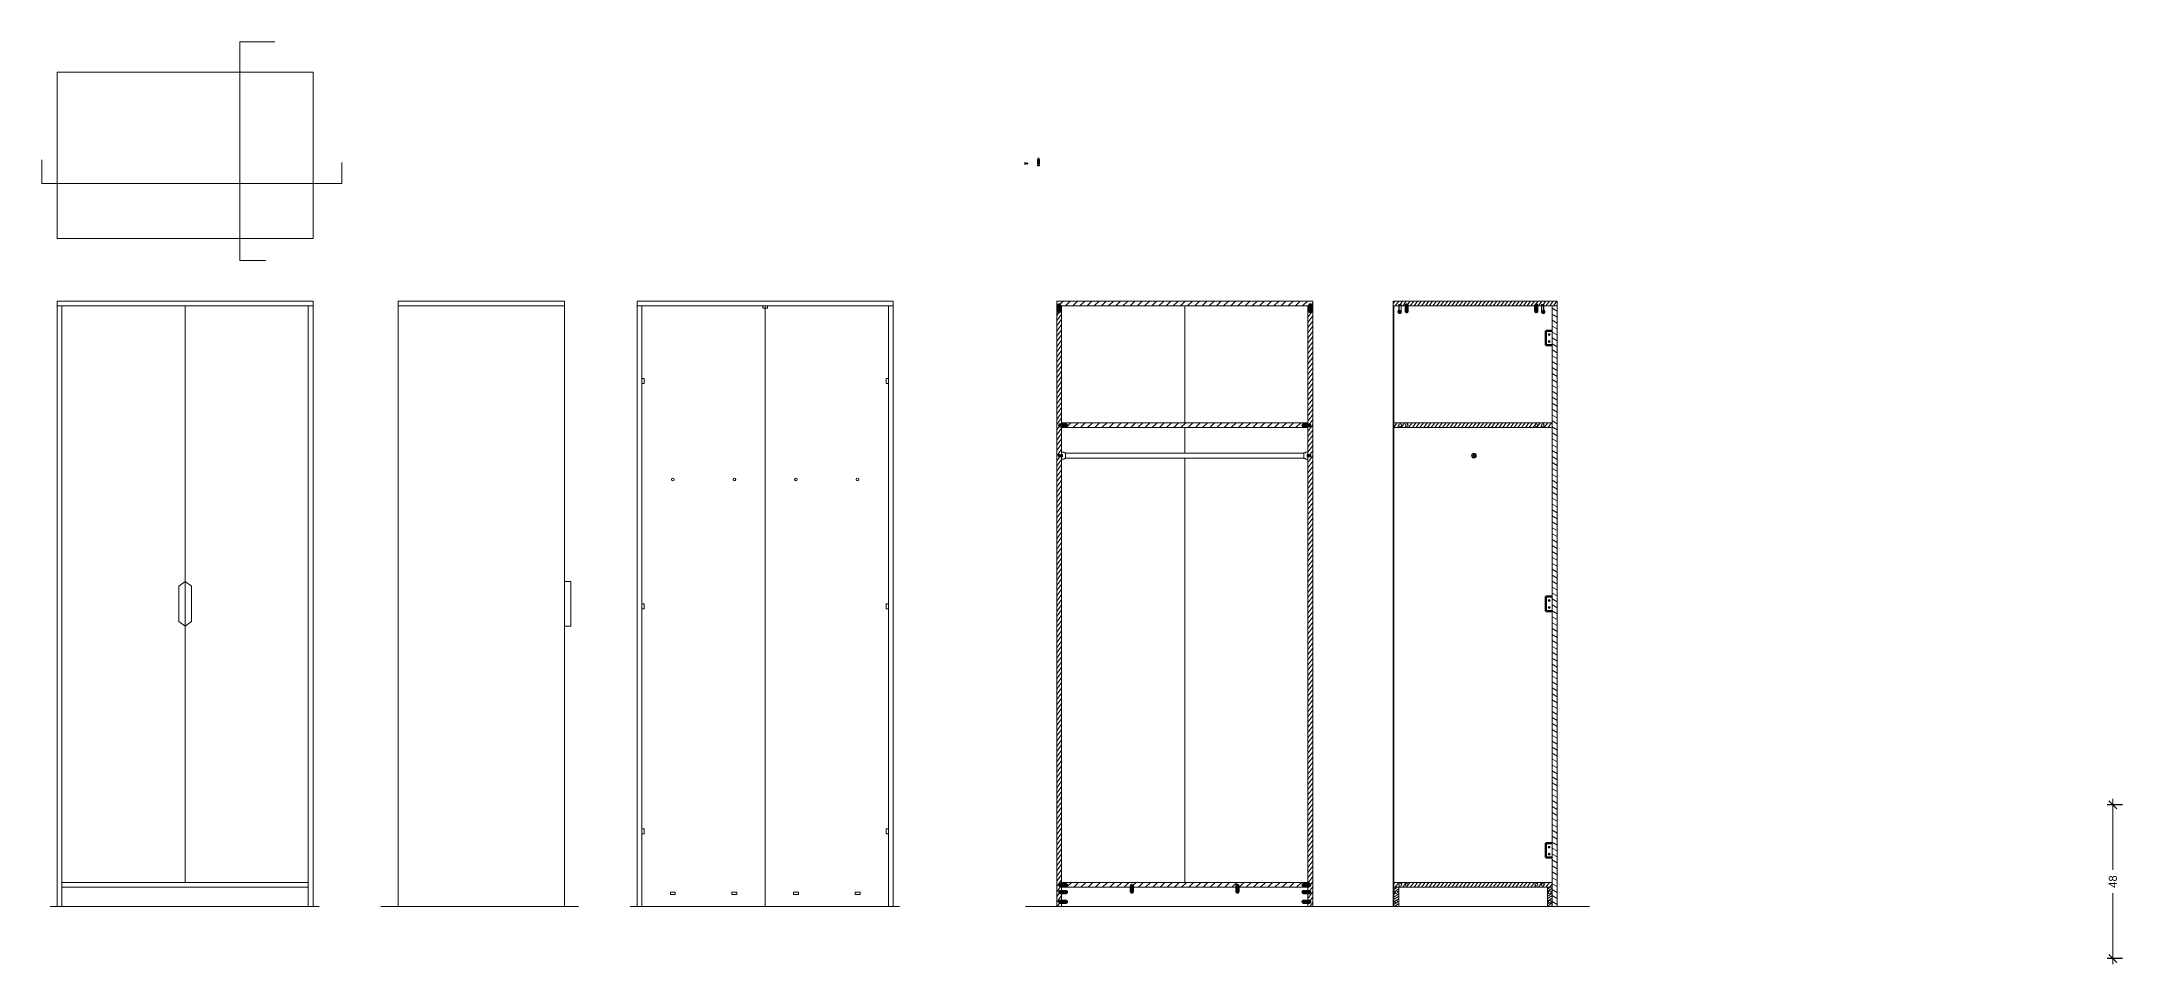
# Model space of a CAD drawing. Header units: millimetres. Extents: x 3303 to 4648, y 1755 to 2051.
# Drawn here: x 3303 to 3954, y 1763 to 2051 of the extents above; entities that cross this region are included whole.
import ezdxf

# ---------------------------------------------------------------- set-up
doc = ezdxf.new("R2010")
doc.units = ezdxf.units.MM
doc.linetypes.add('ACAD_ISO02W100', pattern=[15, 12, -3])
for name, color, linetype, lineweight in [('linea di terra', 1, 'Continuous', 18), ('linee non sezionate', 8, 'Continuous', 18), ('linee quote', 6, 'Continuous', 18), ('linee sezionate', 7, 'Continuous', 18), ('retini', 11, 'Continuous', 18), ('riquadro viti', 2, 'Continuous', 18), ('viti e cerniere', 4, 'Continuous', 18)]:
    doc.layers.add(name, color=color, linetype=linetype, lineweight=lineweight)
doc.layers.add('viti sottili', color=4, linetype='Continuous')
doc.styles.add('ARIAL', font='Arial.ttf')
doc.dimstyles.new('E-0050_TICK_12', dxfattribs={"dimtxt": 2.5, "dimasz": 2.5, "dimexe": 1.8, "dimexo": 1.2, "dimgap": 1.8, "dimtad": 0, "dimdec": 0, "dimzin": 0, "dimdsep": 46, "dimtxsty": 'ARIAL', "dimblk": 'OBLIQUE', "dimblk1": 'OBLIQUE', "dimblk2": 'OBLIQUE', "dimcen": 1.8, "dimdle": 1.8, "dimclrd": 256, "dimclre": 256, "dimclrt": 256, "dimadec": 0, "dimazin": 0, "dimtfac": 1, "dimtdec": 0, "dimtmove": 1, "dimatfit": 3, "dimldrblk": 'OPEN90', "dimfxl": 1, "dimtfill": 1, "dimtfillclr": 7, "dimtolj": 1, "dimtzin": 0, "dimlwd": -1, "dimarcsym": 0})

# ---------------------------------------------------------------- blocks, each defined once
blk = doc.blocks.new('_Oblique')
at = {"color": 0, "linetype": 'ByBlock', "lineweight": -2}
blk.add_line((-0.5, -0.5), (0.5, 0.5), dxfattribs=at)
blk = doc.blocks.new('*D12')
at = {"layer": 'linee non sezionate', "lineweight": -2, "transparency": 16777216}
for p, q in [((3953.02, 1812.42), (3948.23, 1812.42)), ((3953.02, 1764.42), (3948.23, 1764.42))]:
    blk.add_line(p, q, dxfattribs=at)
at = {"layer": 'linee non sezionate', "transparency": 16777216}
for p, q in [((3950.03, 1814.22), (3950.03, 1792.06)), ((3950.03, 1762.62), (3950.03, 1784.77))]:
    blk.add_line(p, q, dxfattribs=at)
at = {"layer": 'linee non sezionate', "transparency": 16777216, "xscale": 2.5, "yscale": 2.5, "zscale": 2.5}
for p, rotation in [((3950.03, 1812.42), 90), ((3950.03, 1764.42), 270)]:
    blk.add_blockref('_Oblique', p, dxfattribs=dict(at, rotation=rotation))
at = {"layer": 'linee non sezionate', "transparency": 16777216, "insert": (3950.03, 1788.42), "char_height": 2.5, "attachment_point": 5, "rotation": 90, "style": 'ARIAL', "bg_fill": 3, "box_fill_scale": 1.1, "bg_fill_color": 256, "bg_fill_true_color": 13158600, "bg_fill_transparency": 0}
blk.add_mtext('\\A1;48', dxfattribs=at)
blk = doc.blocks.new('_Open90')
at = {"color": 0, "linetype": 'ByBlock', "lineweight": -2}
for p, q in [((0, 0), (-1, 0)), ((-0.5, 0.5), (0, 0)), ((0, 0), (-0.5, -0.5))]:
    blk.add_line(p, q, dxfattribs=at)
blk = doc.blocks.new('vitetassello')
at = {"layer": 'viti e cerniere'}
for p, q in [((-0.13, 0.38), (-0.13, 1.58)), ((-0.13, 1.58), (-0.06, 1.58)), ((-0.13, 1.5), (0.31, 1.5)), ((-0.13, 0.46), (0.31, 0.46)), ((0.31, 0.38), (-0.13, 0.38)), ((-0.09, 0.46), (-0.09, 1.5)), ((-0.06, 1.76), (-0.06, 1.58)), ((-0.06, 1.58), (0.23, 1.58)), ((0, 0.35), (0, 0.27)), ((0, 0.21), (0, 0.14)), ((0, 0.08), (0, 0)), ((0.06, 0.46), (0.06, 1.5)), ((0.09, 0.46), (0.06, 0.46)), ((0.08, 0.46), (0.11, 0.46)), ((0.09, 0.46), (0.13, 0.46)), ((0.13, 0.46), (0.13, 1.5)), ((0.19, 0.38), (0.19, 0.36)), ((0.19, 0.3), (0.19, 0.22)), ((0.19, 0.16), (0.19, 0.09)), ((0.19, 0), (0.19, 0.03)), ((0.23, 1.58), (0.24, 1.58)), ((0.24, 1.76), (0.24, 1.58)), ((0.24, 1.58), (0.31, 1.58)), ((0.27, 1.5), (0.27, 0.46)), ((0.31, 1.58), (0.31, 0.38)), ((0.31, 1.5), (0.31, 1.5)), ((0, 0), (0.19, 0))]:
    blk.add_line(p, q, dxfattribs=at)
blk.add_lwpolyline([(0.36, 1.76), (0.36, 1.93), (-0.18, 1.93), (-0.18, 1.76)], close=True, dxfattribs=at)
for points in [[(-0.06, 0.27), (0, 0.21), (0.19, 0.16), (0.24, 0.16), (-0.06, 0.27), (0, 0.27), (0.19, 0.22), (0.24, 0.16)], [(-0.06, 0.14), (0, 0.08), (0.19, 0.03), (0.24, 0.03), (-0.06, 0.14), (0, 0.14), (0.19, 0.09), (0.24, 0.03)], [(-0.03, 0.38), (0, 0.35), (0.19, 0.3), (0.24, 0.3), (0.01, 0.38)], [(0.09, 0.38), (0.19, 0.36), (0.24, 0.3)]]:
    blk.add_lwpolyline(points, dxfattribs=at)

msp = doc.modelspace()

# ---------------------------------------------------------------- hatches: boundary and pattern name
at = {"layer": 'retini'}
h = msp.add_hatch(dxfattribs=at)
h.set_pattern_fill('ANSI31', color=256, scale=0.5)
h.paths.add_polyline_path([(3700, 1969.65), (3620, 1969.65), (3620, 1968.15), (3620.39, 1968.15), (3620.39, 1968.68), (3621.1, 1968.68), (3621.1, 1968.15), (3698.5, 1968.15), (3698.9, 1968.15), (3698.9, 1968.68), (3699.61, 1968.68), (3699.61, 1968.15), (3700, 1968.15)])
h = msp.add_hatch(dxfattribs=at)
h.set_pattern_fill('ANSI31', color=256, scale=0.3, angle=189)
h.paths.add_polyline_path([(3621.5, 1968.15), (3621.1, 1968.15), (3621.1, 1966.15), (3620.39, 1966.15), (3620.39, 1968.15), (3620, 1968.15), (3620, 1780.65), (3621.5, 1780.65), (3621.5, 1781.8), (3620.75, 1781.8), (3620.75, 1782.51), (3621.5, 1782.51), (3621.5, 1784.8), (3620.75, 1784.8), (3620.75, 1785.51), (3621.5, 1785.51), (3621.5, 1787.03), (3620.75, 1787.03), (3620.75, 1787.74), (3621.5, 1787.74), (3621.5, 1921.08), (3620.6, 1921.08), (3620.6, 1921.76), (3621.5, 1921.76), (3621.5, 1930.52), (3620.75, 1930.52), (3620.75, 1931.23), (3621.5, 1931.23)])
h = msp.add_hatch(dxfattribs=at)
h.set_pattern_fill('ANSI31', color=256, scale=0.3, angle=189)
h.paths.add_polyline_path([(3700, 1968.15), (3699.61, 1968.15), (3699.61, 1966.15), (3698.9, 1966.15), (3698.9, 1968.15), (3698.5, 1968.15), (3698.5, 1931.23), (3699.33, 1931.23), (3699.33, 1930.52), (3698.5, 1930.52), (3698.5, 1921.76), (3699.4, 1921.76), (3699.4, 1921.41), (3699.4, 1921.08), (3698.5, 1921.08), (3698.5, 1787.74), (3699.33, 1787.74), (3699.33, 1787.03), (3698.5, 1787.03), (3698.5, 1785.51), (3699.33, 1785.51), (3699.33, 1784.8), (3698.5, 1784.8), (3698.5, 1782.51), (3699.33, 1782.51), (3699.33, 1781.8), (3698.5, 1781.8), (3698.5, 1780.65), (3700, 1780.65)])
h = msp.add_hatch(dxfattribs=at)
h.set_pattern_fill('ANSI31', color=256, scale=0.3, angle=189)
h.paths.add_polyline_path([(3776.37, 1969.65), (3725.17, 1969.65), (3725.17, 1968.15), (3726.96, 1968.15), (3726.96, 1968.65), (3727.69, 1968.65), (3727.69, 1968.15), (3729.01, 1968.15), (3729.01, 1968.68), (3729.72, 1968.68), (3729.72, 1968.15), (3769.51, 1968.15), (3769.51, 1968.68), (3770.22, 1968.68), (3770.22, 1968.15), (3771.52, 1968.15), (3771.52, 1968.63), (3771.52, 1968.65), (3772.24, 1968.65), (3772.24, 1968.15), (3776.37, 1968.15)])
h = msp.add_hatch(dxfattribs=at)
h.set_pattern_fill('ANSI31', color=256, scale=0.5, angle=104)
h.paths.add_polyline_path([(3776.37, 1968.15), (3774.87, 1968.15), (3774.87, 1780.65), (3776.37, 1780.65)])
h = msp.add_hatch(dxfattribs=at)
h.set_pattern_fill('ANSI31', color=256, scale=0.5)
h.paths.add_polyline_path([(3698.5, 1931.65), (3621.5, 1931.65), (3621.5, 1931.23), (3623.29, 1931.23), (3623.29, 1930.52), (3621.5, 1930.52), (3621.5, 1930.15), (3698.5, 1930.15), (3698.5, 1930.52), (3696.79, 1930.52), (3696.79, 1931.23), (3698.5, 1931.23)])
h = msp.add_hatch(dxfattribs=at)
h.set_pattern_fill('ANSI31', color=256, scale=0.3, angle=189)
h.paths.add_polyline_path([(3774.87, 1931.65), (3725.37, 1931.65), (3725.37, 1930.15), (3774.87, 1930.15)])
h.paths.add_polyline_path([(3728.95, 1930.9, -1), (3729.79, 1930.9, -1)], flags=16)
h.paths.add_polyline_path([(3726.94, 1930.9, -1), (3727.78, 1930.9, -1)], flags=16)
h.paths.add_polyline_path([(3770.29, 1930.9, -1), (3769.45, 1930.9, -1)], flags=16)
h.paths.add_polyline_path([(3772.29, 1930.9, -1), (3771.45, 1930.9, -1)], flags=16)
h = msp.add_hatch(dxfattribs=at)
h.set_pattern_fill('ANSI31', color=256, scale=0.1, angle=243)
h.paths.add_polyline_path([(3751.12, 1921.4, 1), (3749.62, 1921.4, 1)])
h = msp.add_hatch(dxfattribs=at)
h.set_pattern_fill('ANSI31', color=256, scale=0.5)
h.paths.add_polyline_path([(3696.79, 1787.74), (3698.5, 1787.74), (3698.5, 1788.15), (3621.5, 1788.15), (3621.5, 1787.74), (3623.29, 1787.74), (3623.29, 1787.03), (3621.5, 1787.03), (3621.5, 1786.65), (3643.14, 1786.65), (3643.14, 1787.44), (3643.85, 1787.44), (3643.85, 1786.65), (3676.13, 1786.65), (3676.13, 1787.47), (3676.84, 1787.47), (3676.84, 1786.65), (3698.5, 1786.65), (3698.5, 1787.03), (3696.79, 1787.03)])
h = msp.add_hatch(dxfattribs=at)
h.set_pattern_fill('ANSI31', color=256, scale=0.3, angle=189)
h.paths.add_polyline_path([(3725.37, 1788.15), (3725.37, 1786.65), (3774.87, 1786.65), (3774.87, 1788.15)])
h.paths.add_polyline_path([(3728.95, 1787.4, -1), (3729.79, 1787.4, -1)], flags=16)
h.paths.add_polyline_path([(3726.94, 1787.4, -1), (3727.78, 1787.4, -1)], flags=16)
h.paths.add_polyline_path([(3770.29, 1787.4, -1), (3769.45, 1787.4, -1)], flags=16)
h.paths.add_polyline_path([(3772.29, 1787.4, -1), (3771.45, 1787.4, -1)], flags=16)
h = msp.add_hatch(dxfattribs=at)
h.set_pattern_fill('ANSI31', color=256, scale=0.2, angle=349)
h.paths.add_polyline_path([(3726.87, 1786.65), (3725.37, 1786.65), (3725.37, 1780.65), (3726.87, 1780.65)])
h.paths.add_polyline_path([(3725.7, 1785.16, -1), (3726.54, 1785.16, -1)], flags=16)
h.paths.add_polyline_path([(3726.54, 1782.15, -1), (3725.7, 1782.15, -1)], flags=16)
h = msp.add_hatch(dxfattribs=at)
h.set_pattern_fill('ANSI31', color=256, scale=0.2, angle=349)
h.paths.add_polyline_path([(3774.87, 1786.65), (3773.37, 1786.65), (3773.37, 1780.65), (3774.87, 1780.65)])
h.paths.add_polyline_path([(3774.54, 1782.15, -1), (3773.7, 1782.15, -1)], flags=16)
h.paths.add_polyline_path([(3773.7, 1785.16, -1), (3774.54, 1785.16, -1)], flags=16)

# ---------------------------------------------------------------- linework, layer by layer
at = {"layer": 'linea di terra'}
for p, q in [((3305.5, 1780.69), (3389.6, 1780.69)), ((3408.79, 1780.65), (3470.56, 1780.65)), ((3486.76, 1780.69), (3570.86, 1780.69)), ((3610.29, 1780.65), (3786.47, 1780.65))]:
    msp.add_line(p, q, dxfattribs=at)
at = {"layer": 'linee non sezionate'}
for p, q in [((3387.66, 2041.18), (3307.66, 2041.18)), ((3307.66, 2041.18), (3307.66, 1989.18)), ((3387.66, 1989.18), (3387.66, 2041.18)), ((3610.19, 2012.62), (3610.19, 2012.62)), ((3307.66, 1989.18), (3387.66, 1989.18)), ((3387.66, 1969.65), (3307.66, 1969.65)), ((3307.66, 1969.65), (3307.66, 1780.65)), ((3307.66, 1968.15), (3387.66, 1968.15)), ((3309.16, 1968.15), (3309.16, 1780.65)), ((3347.66, 1968.15), (3347.66, 1788.15)), ((3386.16, 1968.15), (3386.16, 1780.65)), ((3387.66, 1780.65), (3387.66, 1969.65)), ((3414.2, 1780.65), (3414.2, 1969.65)), ((3414.2, 1969.65), (3466.2, 1969.65)), ((3466.2, 1968.15), (3414.2, 1968.15)), ((3466.2, 1969.65), (3466.2, 1780.65)), ((3568.93, 1969.65), (3488.93, 1969.65)), ((3488.93, 1969.65), (3488.93, 1780.65)), ((3488.93, 1968.15), (3568.93, 1968.15)), ((3490.43, 1968.15), (3490.43, 1780.65)), ((3528.93, 1968.15), (3528.93, 1780.69)), ((3567.43, 1968.15), (3567.43, 1780.65)), ((3568.93, 1780.65), (3568.93, 1969.65)), ((3660, 1968.15), (3660, 1931.65)), ((3660, 1930.15), (3660, 1922.15)), ((3621.5, 1922.45), (3622.31, 1922.45)), ((3622.31, 1922.45), (3622.31, 1922.3)), ((3622.31, 1922.3), (3622.81, 1922.3)), ((3622.81, 1922.3), (3622.81, 1920.65)), ((3622.81, 1922.15), (3697.2, 1922.15)), ((3697.2, 1922.15), (3697.2, 1922.3)), ((3697.2, 1922.3), (3697.7, 1922.3)), ((3697.2, 1920.5), (3697.2, 1922.15)), ((3697.7, 1922.3), (3697.7, 1922.45)), ((3697.7, 1922.45), (3698.5, 1922.45)), ((3622.31, 1920.35), (3621.5, 1920.35)), ((3622.31, 1920.5), (3622.31, 1920.35)), ((3622.81, 1920.5), (3622.31, 1920.5)), ((3622.81, 1920.65), (3622.81, 1920.5)), ((3622.81, 1920.65), (3697.2, 1920.65)), ((3660, 1920.65), (3660, 1788.15)), ((3697.7, 1920.5), (3697.2, 1920.5)), ((3697.7, 1920.35), (3697.7, 1920.5)), ((3698.5, 1920.35), (3697.7, 1920.35)), ((3698.5, 1921.41), (3698.5, 1921.41)), ((3468.2, 1882.15), (3466.2, 1882.15)), ((3468.2, 1882.15), (3468.2, 1868.15)), ((3468.2, 1868.15), (3466.2, 1868.15)), ((3309.16, 1788.15), (3386.16, 1788.15)), ((3309.16, 1786.65), (3386.16, 1786.65))]:
    msp.add_line(p, q, dxfattribs=at)
for points in [[(3347.66, 1868.15), (3345.66, 1869.65), (3345.66, 1880.65), (3347.66, 1882.15)], [(3347.66, 1868.15), (3349.66, 1869.65), (3349.66, 1880.65), (3347.66, 1882.15)]]:
    msp.add_lwpolyline(points, dxfattribs=at)
at = {"layer": 'linee quote'}
for p, q in [((3364.74, 1989.18), (3364.74, 2050.64)), ((3364.74, 2050.64), (3375.68, 2050.64)), ((3302.86, 2006.39), (3302.86, 2013.72)), ((3396.64, 2006.39), (3396.64, 2012.94)), ((3348.31, 2006.39), (3302.86, 2006.39)), ((3348.31, 2006.39), (3396.64, 2006.39)), ((3364.74, 1989.18), (3364.74, 1982.29)), ((3364.74, 1982.29), (3372.94, 1982.29))]:
    msp.add_line(p, q, dxfattribs=at)
at = {"layer": 'linee sezionate'}
for p, q in [((3620, 1968.15), (3620.39, 1968.15)), ((3621.1, 1968.15), (3698.5, 1968.15)), ((3621.5, 1931.23), (3621.5, 1968.15)), ((3776.37, 1969.65), (3725.17, 1969.65)), ((3725.17, 1969.65), (3725.17, 1780.65)), ((3725.37, 1968.15), (3725.37, 1788.15)), ((3725.37, 1968.15), (3725.37, 1788.15)), ((3776.37, 1969.65), (3776.37, 1968.15)), ((3621.5, 1931.65), (3698.5, 1931.65)), ((3621.5, 1921.76), (3621.5, 1930.52)), ((3621.5, 1930.15), (3698.5, 1930.15)), ((3621.5, 1787.74), (3621.5, 1921.08)), ((3621.5, 1788.15), (3698.5, 1788.15)), ((3621.5, 1785.51), (3621.5, 1787.03)), ((3621.5, 1786.65), (3643.14, 1786.65)), ((3621.5, 1782.51), (3621.5, 1784.8)), ((3643.85, 1786.65), (3676.13, 1786.65)), ((3676.84, 1786.65), (3698.5, 1786.65)), ((3621.5, 1780.65), (3621.5, 1781.8))]:
    msp.add_line(p, q, dxfattribs=at)
for points in [[(3700, 1968.15), (3700, 1969.65), (3620, 1969.65), (3620, 1780.65)], [(3698.9, 1968.15), (3698.5, 1968.15), (3698.5, 1931.23)], [(3700, 1780.65), (3700, 1968.15), (3699.61, 1968.15)], [(3726.96, 1968.15), (3725.17, 1968.15)], [(3729.01, 1968.15), (3727.69, 1968.15)], [(3769.51, 1968.15), (3729.72, 1968.15)], [(3771.52, 1968.15), (3770.22, 1968.15)], [(3776.37, 1780.65), (3776.37, 1968.15), (3772.24, 1968.15)], [(3774.87, 1780.65), (3774.87, 1968.15)], [(3698.5, 1930.52), (3698.5, 1921.76)], [(3774.87, 1931.65), (3725.37, 1931.65), (3725.37, 1930.15), (3774.87, 1930.15)], [(3698.5, 1921.08), (3698.5, 1787.74)], [(3698.5, 1787.03), (3698.5, 1785.51)], [(3698.5, 1784.8), (3698.5, 1782.51)], [(3774.87, 1788.15), (3725.37, 1788.15), (3725.37, 1786.65), (3774.87, 1786.65)], [(3725.37, 1786.65), (3725.37, 1780.65)], [(3726.87, 1780.65), (3726.87, 1786.65)], [(3773.37, 1786.65), (3773.37, 1780.65)], [(3698.5, 1781.8), (3698.5, 1780.65)]]:
    msp.add_lwpolyline(points, dxfattribs=at)
msp.add_circle((3750.37, 1921.4), 0.75, dxfattribs=at)
at = {"layer": 'riquadro viti', "linetype": 'ACAD_ISO02W100', "ltscale": 0.05}
for points in [[(3620.39, 1966.15), (3620.39, 1968.68), (3621.1, 1968.68), (3621.1, 1966.15)], [(3698.9, 1966.15), (3698.9, 1968.68), (3699.61, 1968.68), (3699.61, 1966.15)], [(3729.01, 1966.15), (3729.01, 1968.68), (3729.72, 1968.68), (3729.72, 1966.15)], [(3769.51, 1966.15), (3769.51, 1968.68), (3770.22, 1968.68), (3770.22, 1966.15)], [(3620.6, 1921.08), (3621.78, 1921.08), (3621.78, 1921.41), (3621.78, 1921.76), (3620.6, 1921.76)], [(3698.23, 1921.08), (3699.4, 1921.08), (3699.4, 1921.41), (3699.4, 1921.76), (3698.23, 1921.76)], [(3623.29, 1784.8), (3620.75, 1784.8), (3620.75, 1785.51), (3623.29, 1785.51)], [(3643.14, 1784.9), (3643.14, 1787.44), (3643.85, 1787.44), (3643.85, 1784.9)], [(3676.13, 1784.93), (3676.13, 1787.47), (3676.84, 1787.47), (3676.84, 1784.93)], [(3699.33, 1784.8), (3696.79, 1784.8), (3696.79, 1785.51), (3699.33, 1785.51)], [(3623.29, 1781.8), (3620.75, 1781.8), (3620.75, 1782.51), (3623.29, 1782.51)], [(3699.33, 1781.8), (3696.79, 1781.8), (3696.79, 1782.51), (3699.33, 1782.51)]]:
    msp.add_lwpolyline(points, close=True, dxfattribs=at)
at = {"layer": 'riquadro viti', "ltscale": 0.03}
for points in [[(3727.69, 1966.59), (3727.69, 1968.63), (3727.69, 1968.65), (3726.96, 1968.65), (3726.96, 1966.83, 2.428654)], [(3771.52, 1966.59), (3771.52, 1968.63), (3771.52, 1968.65), (3772.24, 1968.65), (3772.24, 1966.83, -2.428654)]]:
    msp.add_lwpolyline(points, format="xyb", close=True, dxfattribs=at)
at = {"layer": 'riquadro viti', "ltscale": 0.05}
for points in [[(3623.29, 1930.52), (3620.75, 1930.52), (3620.75, 1931.23), (3623.29, 1931.23)], [(3699.33, 1930.52), (3696.79, 1930.52), (3696.79, 1931.23), (3699.33, 1931.23)], [(3623.29, 1787.03), (3620.75, 1787.03), (3620.75, 1787.74), (3623.29, 1787.74)], [(3699.33, 1787.03), (3696.79, 1787.03), (3696.79, 1787.74), (3699.33, 1787.74)]]:
    msp.add_lwpolyline(points, close=True, dxfattribs=at)
at = {"layer": 'viti e cerniere'}
for p, q in [((3610.2, 2012.74), (3610.23, 2012.74)), ((3610.31, 2012.74), (3610.42, 2012.74)), ((3610.5, 2012.74), (3610.6, 2012.74)), ((3610.86, 2012.74), (3610.94, 2012.74)), ((3610.25, 2012.49), (3610.35, 2012.49)), ((3610.43, 2012.49), (3610.53, 2012.49)), ((3610.61, 2012.49), (3610.71, 2012.49)), ((3610.79, 2012.49), (3610.89, 2012.49)), ((3727.05, 1968.15), (3727.05, 1966.82)), ((3727.17, 1968.15), (3727.05, 1968.15)), ((3727.14, 1968.46), (3727.21, 1968.53)), ((3727.14, 1968.46), (3727.21, 1968.46)), ((3727.14, 1968.29), (3727.21, 1968.36)), ((3727.14, 1968.29), (3727.21, 1968.29)), ((3727.17, 1968.15), (3727.21, 1968.19)), ((3727.21, 1968.53), (3727.21, 1968.63)), ((3727.21, 1968.63), (3727.44, 1968.63)), ((3727.21, 1968.36), (3727.21, 1968.46)), ((3727.21, 1968.19), (3727.21, 1968.29)), ((3727.44, 1968.63), (3727.44, 1968.59)), ((3727.44, 1968.59), (3727.51, 1968.59)), ((3727.44, 1968.52), (3727.51, 1968.59)), ((3727.44, 1968.42), (3727.44, 1968.52)), ((3727.44, 1968.42), (3727.51, 1968.42)), ((3727.44, 1968.35), (3727.51, 1968.42)), ((3727.44, 1968.26), (3727.44, 1968.35)), ((3727.44, 1968.18), (3727.51, 1968.26)), ((3727.44, 1968.26), (3727.51, 1968.26)), ((3727.44, 1968.15), (3727.44, 1968.18)), ((3727.6, 1968.15), (3727.44, 1968.15)), ((3727.6, 1966.66), (3727.6, 1968.15)), ((3771.6, 1966.66), (3771.6, 1968.15)), ((3771.6, 1968.15), (3771.76, 1968.15)), ((3771.99, 1968.63), (3771.76, 1968.63)), ((3771.76, 1968.63), (3771.76, 1968.59)), ((3771.76, 1968.42), (3771.76, 1968.52)), ((3771.76, 1968.26), (3771.76, 1968.35)), ((3771.76, 1968.15), (3771.76, 1968.18)), ((3771.99, 1968.53), (3771.99, 1968.63)), ((3771.99, 1968.36), (3771.99, 1968.46)), ((3771.99, 1968.19), (3771.99, 1968.29)), ((3772.03, 1968.15), (3772.15, 1968.15)), ((3772.15, 1968.15), (3772.15, 1966.82)), ((3727.07, 1966.66), (3727.14, 1966.66)), ((3727.14, 1966.44), (3727.14, 1966.66)), ((3727.51, 1966.44), (3727.51, 1966.63)), ((3727.59, 1966.66), (3727.6, 1966.66)), ((3727.6, 1966.76), (3727.6, 1966.76)), ((3771.54, 1966.44), (3771.54, 1966.22)), ((3771.69, 1966.44), (3771.54, 1966.44)), ((3771.54, 1966.22), (3772.22, 1966.22)), ((3771.6, 1966.76), (3771.6, 1966.76)), ((3771.61, 1966.66), (3771.6, 1966.66)), ((3771.69, 1966.44), (3771.69, 1966.63)), ((3772.06, 1966.44), (3772.06, 1966.66)), ((3772.13, 1966.66), (3772.06, 1966.66)), ((3772.22, 1966.44), (3772.06, 1966.44)), ((3772.22, 1966.22), (3772.22, 1966.44)), ((3773.68, 1959.16), (3773.68, 1959.26)), ((3773.68, 1959.26), (3773.83, 1959.26)), ((3773.83, 1959.16), (3773.68, 1959.16)), ((3773.68, 1956.98), (3773.68, 1957.08)), ((3773.68, 1957.08), (3773.83, 1957.08)), ((3773.83, 1956.98), (3773.68, 1956.98)), ((3773.83, 1959.41), (3773.93, 1959.41)), ((3773.83, 1959.26), (3773.83, 1959.41)), ((3773.83, 1959.16), (3773.93, 1959.26)), ((3773.93, 1959.16), (3773.83, 1959.26)), ((3773.83, 1959.01), (3773.83, 1959.16)), ((3773.93, 1959.01), (3773.83, 1959.01)), ((3773.83, 1957.24), (3773.93, 1957.24)), ((3773.83, 1957.08), (3773.83, 1957.24)), ((3773.83, 1956.98), (3773.93, 1957.08)), ((3773.93, 1956.98), (3773.83, 1957.08)), ((3773.83, 1956.84), (3773.83, 1956.98)), ((3773.93, 1956.84), (3773.83, 1956.84)), ((3773.93, 1959.41), (3773.93, 1959.26)), ((3773.93, 1959.26), (3774.08, 1959.26)), ((3774.08, 1959.16), (3773.93, 1959.16)), ((3773.93, 1959.16), (3773.93, 1959.01)), ((3773.93, 1957.24), (3773.93, 1957.08)), ((3773.93, 1957.08), (3774.08, 1957.08)), ((3774.08, 1956.98), (3773.93, 1956.98)), ((3773.93, 1956.98), (3773.93, 1956.84)), ((3774.08, 1959.26), (3774.08, 1959.16)), ((3774.08, 1957.08), (3774.08, 1956.98)), ((3620.9, 1921.54), (3620.8, 1921.54)), ((3620.98, 1921.61), (3620.9, 1921.54)), ((3620.98, 1921.61), (3620.98, 1921.54)), ((3621.09, 1921.54), (3620.98, 1921.54)), ((3621.17, 1921.61), (3621.09, 1921.54)), ((3621.17, 1921.61), (3621.17, 1921.54)), ((3621.27, 1921.54), (3621.17, 1921.54)), ((3621.35, 1921.61), (3621.27, 1921.54)), ((3621.35, 1921.61), (3621.35, 1921.54)), ((3621.45, 1921.54), (3621.35, 1921.54)), ((3621.5, 1921.58), (3621.45, 1921.54)), ((3621.54, 1921.71), (3621.5, 1921.71)), ((3621.5, 1921.71), (3621.5, 1921.11)), ((3698.51, 1921.54), (3698.54, 1921.54)), ((3698.54, 1921.54), (3698.62, 1921.61)), ((3698.62, 1921.54), (3698.62, 1921.61)), ((3698.62, 1921.54), (3698.73, 1921.54)), ((3698.73, 1921.54), (3698.81, 1921.61)), ((3698.81, 1921.54), (3698.81, 1921.61)), ((3698.81, 1921.54), (3698.91, 1921.54)), ((3698.91, 1921.54), (3698.99, 1921.61)), ((3698.99, 1921.54), (3698.99, 1921.61)), ((3699.09, 1921.54), (3699.17, 1921.61)), ((3699.17, 1921.54), (3699.17, 1921.61)), ((3699.17, 1921.54), (3699.25, 1921.54)), ((3620.84, 1921.29), (3620.76, 1921.29)), ((3620.84, 1921.29), (3620.84, 1921.21)), ((3620.92, 1921.29), (3620.84, 1921.21)), ((3621.02, 1921.29), (3621.02, 1921.21)), ((3621.1, 1921.29), (3621.02, 1921.21)), ((3621.2, 1921.29), (3621.1, 1921.29)), ((3621.2, 1921.29), (3621.2, 1921.21)), ((3621.28, 1921.29), (3621.2, 1921.21)), ((3621.38, 1921.29), (3621.28, 1921.29)), ((3621.46, 1921.29), (3621.38, 1921.21)), ((3621.38, 1921.29), (3621.38, 1921.21)), ((3621.5, 1921.29), (3621.46, 1921.29)), ((3621.5, 1921.11), (3621.54, 1921.11)), ((3698.51, 1921.24), (3698.56, 1921.29)), ((3698.56, 1921.29), (3698.66, 1921.29)), ((3698.66, 1921.21), (3698.74, 1921.29)), ((3698.66, 1921.21), (3698.66, 1921.29)), ((3698.74, 1921.29), (3698.84, 1921.29)), ((3698.84, 1921.21), (3698.92, 1921.29)), ((3698.84, 1921.21), (3698.84, 1921.29)), ((3698.92, 1921.29), (3699.02, 1921.29)), ((3699.02, 1921.21), (3699.1, 1921.29)), ((3699.02, 1921.21), (3699.02, 1921.29)), ((3699.1, 1921.29), (3699.21, 1921.29)), ((3773.68, 1876.16), (3773.68, 1876.26)), ((3773.68, 1876.26), (3773.83, 1876.26)), ((3773.83, 1876.16), (3773.68, 1876.16)), ((3773.83, 1876.41), (3773.93, 1876.41)), ((3773.83, 1876.26), (3773.83, 1876.41)), ((3773.83, 1876.16), (3773.93, 1876.26)), ((3773.93, 1876.16), (3773.83, 1876.26)), ((3773.83, 1876.01), (3773.83, 1876.16)), ((3773.93, 1876.01), (3773.83, 1876.01)), ((3773.93, 1876.41), (3773.93, 1876.26)), ((3773.93, 1876.26), (3774.08, 1876.26)), ((3774.08, 1876.16), (3773.93, 1876.16)), ((3773.93, 1876.16), (3773.93, 1876.01)), ((3774.08, 1876.26), (3774.08, 1876.16)), ((3773.68, 1873.98), (3773.68, 1874.08)), ((3773.68, 1874.08), (3773.83, 1874.08)), ((3773.83, 1873.98), (3773.68, 1873.98)), ((3773.83, 1874.24), (3773.93, 1874.24)), ((3773.83, 1874.08), (3773.83, 1874.24)), ((3773.83, 1873.98), (3773.93, 1874.08)), ((3773.93, 1873.98), (3773.83, 1874.08)), ((3773.83, 1873.84), (3773.83, 1873.98)), ((3773.93, 1873.84), (3773.83, 1873.84)), ((3773.93, 1874.24), (3773.93, 1874.08)), ((3773.93, 1874.08), (3774.08, 1874.08)), ((3774.08, 1873.98), (3773.93, 1873.98)), ((3773.93, 1873.98), (3773.93, 1873.84)), ((3774.08, 1874.08), (3774.08, 1873.98)), ((3773.68, 1799.16), (3773.68, 1799.26)), ((3773.68, 1799.26), (3773.83, 1799.26)), ((3773.83, 1799.16), (3773.68, 1799.16)), ((3773.83, 1799.41), (3773.93, 1799.41)), ((3773.83, 1799.26), (3773.83, 1799.41)), ((3773.83, 1799.16), (3773.93, 1799.26)), ((3773.93, 1799.16), (3773.83, 1799.26)), ((3773.83, 1799.01), (3773.83, 1799.16)), ((3773.93, 1799.01), (3773.83, 1799.01)), ((3773.93, 1799.41), (3773.93, 1799.26)), ((3773.93, 1799.26), (3774.08, 1799.26)), ((3774.08, 1799.16), (3773.93, 1799.16)), ((3773.93, 1799.16), (3773.93, 1799.01)), ((3774.08, 1799.26), (3774.08, 1799.16)), ((3773.68, 1796.98), (3773.68, 1797.08)), ((3773.68, 1797.08), (3773.83, 1797.08)), ((3773.83, 1796.98), (3773.68, 1796.98)), ((3773.83, 1797.24), (3773.93, 1797.24)), ((3773.83, 1797.08), (3773.83, 1797.24)), ((3773.83, 1796.98), (3773.93, 1797.08)), ((3773.93, 1796.98), (3773.83, 1797.08)), ((3773.83, 1796.84), (3773.83, 1796.98)), ((3773.93, 1796.84), (3773.83, 1796.84)), ((3773.93, 1797.24), (3773.93, 1797.08)), ((3773.93, 1797.08), (3774.08, 1797.08)), ((3774.08, 1796.98), (3773.93, 1796.98)), ((3773.93, 1796.98), (3773.93, 1796.84)), ((3774.08, 1797.08), (3774.08, 1796.98))]:
    msp.add_line(p, q, dxfattribs=at)
at = {"layer": 'viti e cerniere', "linetype": 'ByBlock', "lineweight": 100}
for p, q in [((3620.61, 1968.63), (3620.45, 1968.45)), ((3620.45, 1966.4), (3620.45, 1968.45)), ((3620.9, 1968.63), (3620.61, 1968.63)), ((3621.05, 1968.45), (3620.9, 1968.63)), ((3621.05, 1968.45), (3621.05, 1966.4)), ((3699.1, 1968.63), (3698.94, 1968.45)), ((3698.94, 1966.4), (3698.94, 1968.45)), ((3699.39, 1968.63), (3699.1, 1968.63)), ((3699.54, 1968.45), (3699.39, 1968.63)), ((3699.54, 1968.45), (3699.54, 1966.4)), ((3729.22, 1968.63), (3729.06, 1968.45)), ((3729.06, 1966.4), (3729.06, 1968.45)), ((3729.51, 1968.63), (3729.22, 1968.63)), ((3729.66, 1968.45), (3729.51, 1968.63)), ((3729.66, 1968.45), (3729.66, 1966.4)), ((3769.72, 1968.63), (3769.56, 1968.45)), ((3769.56, 1966.4), (3769.56, 1968.45)), ((3770.01, 1968.63), (3769.72, 1968.63)), ((3770.16, 1968.45), (3770.01, 1968.63)), ((3770.16, 1968.45), (3770.16, 1966.4)), ((3620.61, 1966.22), (3620.45, 1966.4)), ((3620.9, 1966.22), (3620.61, 1966.22)), ((3621.05, 1966.4), (3620.9, 1966.22)), ((3699.1, 1966.22), (3698.94, 1966.4)), ((3699.39, 1966.22), (3699.1, 1966.22)), ((3699.54, 1966.4), (3699.39, 1966.22)), ((3729.22, 1966.22), (3729.06, 1966.4)), ((3729.51, 1966.22), (3729.22, 1966.22)), ((3729.66, 1966.4), (3729.51, 1966.22)), ((3769.72, 1966.22), (3769.56, 1966.4)), ((3770.01, 1966.22), (3769.72, 1966.22)), ((3770.16, 1966.4), (3770.01, 1966.22)), ((3772.87, 1955.9), (3772.87, 1960.4)), ((3772.87, 1960.4), (3774.87, 1960.4)), ((3774.87, 1955.9), (3772.87, 1955.9)), ((3620.99, 1931.18), (3620.81, 1931.02)), ((3620.81, 1931.02), (3620.81, 1930.73)), ((3620.81, 1930.73), (3620.99, 1930.57)), ((3620.99, 1931.18), (3623.03, 1931.18)), ((3623.03, 1930.57), (3620.99, 1930.57)), ((3623.03, 1931.18), (3623.21, 1931.02)), ((3623.21, 1930.73), (3623.03, 1930.57)), ((3623.21, 1931.02), (3623.21, 1930.73)), ((3697.03, 1931.18), (3696.85, 1931.02)), ((3696.85, 1931.02), (3696.85, 1930.73)), ((3696.85, 1930.73), (3697.03, 1930.57)), ((3697.03, 1931.18), (3699.07, 1931.18)), ((3699.07, 1930.57), (3697.03, 1930.57)), ((3699.07, 1931.18), (3699.25, 1931.02)), ((3699.25, 1930.73), (3699.07, 1930.57)), ((3699.25, 1931.02), (3699.25, 1930.73)), ((3772.87, 1872.9), (3772.87, 1877.4)), ((3772.87, 1877.4), (3774.87, 1877.4)), ((3774.87, 1872.9), (3772.87, 1872.9)), ((3772.87, 1795.9), (3772.87, 1800.4)), ((3772.87, 1800.4), (3774.87, 1800.4)), ((3774.87, 1795.9), (3772.87, 1795.9)), ((3620.99, 1787.68), (3620.81, 1787.53)), ((3620.81, 1787.53), (3620.81, 1787.24)), ((3620.81, 1787.24), (3620.99, 1787.08)), ((3620.99, 1785.45), (3620.81, 1785.3)), ((3620.81, 1785.3), (3620.81, 1785.01)), ((3620.81, 1785.01), (3620.99, 1784.85)), ((3620.99, 1787.68), (3623.03, 1787.68)), ((3623.03, 1787.08), (3620.99, 1787.08)), ((3620.99, 1785.45), (3623.03, 1785.45)), ((3623.03, 1784.85), (3620.99, 1784.85)), ((3623.03, 1787.68), (3623.21, 1787.53)), ((3623.21, 1787.24), (3623.03, 1787.08)), ((3623.03, 1785.45), (3623.21, 1785.3)), ((3623.21, 1785.01), (3623.03, 1784.85)), ((3623.21, 1787.53), (3623.21, 1787.24)), ((3623.21, 1785.3), (3623.21, 1785.01)), ((3643.36, 1787.4), (3643.2, 1787.22)), ((3643.2, 1785.18), (3643.2, 1787.22)), ((3643.36, 1785), (3643.2, 1785.18)), ((3643.65, 1787.4), (3643.36, 1787.4)), ((3643.65, 1785), (3643.36, 1785)), ((3643.8, 1787.22), (3643.65, 1787.4)), ((3643.8, 1785.18), (3643.65, 1785)), ((3643.8, 1787.22), (3643.8, 1785.18)), ((3676.35, 1787.4), (3676.19, 1787.22)), ((3676.19, 1785.18), (3676.19, 1787.22)), ((3676.35, 1785), (3676.19, 1785.18)), ((3676.64, 1787.4), (3676.35, 1787.4)), ((3676.64, 1785), (3676.35, 1785)), ((3676.79, 1787.22), (3676.64, 1787.4)), ((3676.79, 1785.18), (3676.64, 1785)), ((3676.79, 1787.22), (3676.79, 1785.18)), ((3697.03, 1787.68), (3696.85, 1787.53)), ((3696.85, 1787.53), (3696.85, 1787.24)), ((3696.85, 1787.24), (3697.03, 1787.08)), ((3697.03, 1785.45), (3696.85, 1785.3)), ((3696.85, 1785.3), (3696.85, 1785.01)), ((3696.85, 1785.01), (3697.03, 1784.85)), ((3697.03, 1787.68), (3699.07, 1787.68)), ((3699.07, 1787.08), (3697.03, 1787.08)), ((3697.03, 1785.45), (3699.07, 1785.45)), ((3699.07, 1784.85), (3697.03, 1784.85)), ((3699.07, 1787.68), (3699.25, 1787.53)), ((3699.25, 1787.24), (3699.07, 1787.08)), ((3699.07, 1785.45), (3699.25, 1785.3)), ((3699.25, 1785.01), (3699.07, 1784.85)), ((3699.25, 1787.53), (3699.25, 1787.24)), ((3699.25, 1785.3), (3699.25, 1785.01)), ((3620.99, 1782.45), (3620.81, 1782.3)), ((3620.81, 1782.3), (3620.81, 1782.01)), ((3620.81, 1782.01), (3620.99, 1781.84)), ((3620.99, 1782.45), (3623.03, 1782.45)), ((3623.03, 1781.84), (3620.99, 1781.84)), ((3623.03, 1782.45), (3623.21, 1782.3)), ((3623.21, 1782.01), (3623.03, 1781.84)), ((3623.21, 1782.3), (3623.21, 1782.01)), ((3697.03, 1782.45), (3696.85, 1782.3)), ((3696.85, 1782.3), (3696.85, 1782.01)), ((3696.85, 1782.01), (3697.03, 1781.84)), ((3697.03, 1782.45), (3699.07, 1782.45)), ((3699.07, 1781.84), (3697.03, 1781.84)), ((3699.07, 1782.45), (3699.25, 1782.3)), ((3699.25, 1782.01), (3699.07, 1781.84)), ((3699.25, 1782.3), (3699.25, 1782.01))]:
    msp.add_line(p, q, dxfattribs=at)
at = {"layer": 'viti e cerniere'}
for points in [[(3610.19, 2012.92), (3610.15, 2012.92, 0.451416), (3610.15, 2012.32), (3610.19, 2012.32)], [(3698.5, 1921.71), (3698.46, 1921.71, 0.451416), (3698.46, 1921.11), (3698.5, 1921.11)]]:
    msp.add_lwpolyline(points, format="xyb", close=True, dxfattribs=at)
for points in [[(3610.2, 2012.45), (3610.25, 2012.49), (3610.31, 2012.74), (3610.31, 2012.82), (3610.2, 2012.51)], [(3610.2, 2012.62), (3610.23, 2012.74), (3610.31, 2012.82)], [(3610.35, 2012.42), (3610.43, 2012.49), (3610.5, 2012.74), (3610.5, 2012.82), (3610.35, 2012.42), (3610.35, 2012.49), (3610.42, 2012.74), (3610.5, 2012.82)], [(3610.53, 2012.42), (3610.61, 2012.49), (3610.68, 2012.74), (3610.68, 2012.82), (3610.53, 2012.42), (3610.53, 2012.49), (3610.6, 2012.74), (3610.68, 2012.82)], [(3610.71, 2012.42), (3610.79, 2012.49), (3610.86, 2012.74), (3610.86, 2012.82), (3610.71, 2012.42), (3610.71, 2012.49), (3610.78, 2012.74), (3610.86, 2012.82)], [(3771.76, 1968.52), (3771.69, 1968.59)], [(3771.76, 1968.59), (3771.69, 1968.59)], [(3771.76, 1968.35), (3771.69, 1968.42)], [(3771.76, 1968.42), (3771.69, 1968.42)], [(3771.76, 1968.18), (3771.69, 1968.26)], [(3771.76, 1968.26), (3771.69, 1968.26)], [(3772.06, 1968.46), (3771.99, 1968.53)], [(3772.06, 1968.46), (3771.99, 1968.46)], [(3772.06, 1968.29), (3771.99, 1968.36)], [(3772.06, 1968.29), (3771.99, 1968.29)], [(3772.03, 1968.15), (3771.99, 1968.19)], [(3727.51, 1966.44), (3727.66, 1966.44), (3727.66, 1966.22), (3726.99, 1966.22), (3726.99, 1966.44), (3727.14, 1966.44)]]:
    msp.add_lwpolyline(points, dxfattribs=at)
for points in [[(3529.69, 1967.45), (3529.69, 1968.15), (3528.16, 1968.15), (3528.16, 1967.45)], [(3491.13, 1945.48), (3490.43, 1945.48), (3490.43, 1943.95), (3491.13, 1943.95)], [(3567.43, 1945.48), (3566.73, 1945.48), (3566.73, 1943.95), (3567.43, 1943.95)], [(3491.13, 1875.17), (3490.43, 1875.17), (3490.43, 1873.63), (3491.13, 1873.63)], [(3567.43, 1875.17), (3566.73, 1875.17), (3566.73, 1873.63), (3567.43, 1873.63)], [(3491.13, 1804.88), (3490.43, 1804.88), (3490.43, 1803.35), (3491.13, 1803.35)], [(3567.43, 1804.88), (3566.73, 1804.88), (3566.73, 1803.35), (3567.43, 1803.35)], [(3500.82, 1784.42), (3500.82, 1785.12), (3499.29, 1785.12), (3499.29, 1784.42)], [(3520.07, 1784.42), (3520.07, 1785.12), (3518.54, 1785.12), (3518.54, 1784.42)], [(3539.32, 1784.42), (3539.32, 1785.12), (3537.79, 1785.12), (3537.79, 1784.42)], [(3558.57, 1784.42), (3558.57, 1785.12), (3557.04, 1785.12), (3557.04, 1784.42)]]:
    msp.add_lwpolyline(points, close=True, dxfattribs=at)
for centre, radius in [((3773.88, 1959.21), 0.288), ((3773.88, 1957.03), 0.288), ((3727.36, 1930.9), 0.416), ((3729.37, 1930.9), 0.416), ((3769.87, 1930.9), 0.416), ((3771.87, 1930.9), 0.416), ((3500.05, 1913.95), 0.416), ((3519.3, 1913.95), 0.416), ((3538.55, 1913.95), 0.416), ((3557.8, 1913.95), 0.416), ((3773.88, 1876.21), 0.288), ((3773.88, 1874.03), 0.288), ((3773.88, 1799.21), 0.288), ((3773.88, 1797.03), 0.288), ((3726.12, 1785.16), 0.416), ((3727.36, 1787.4), 0.416), ((3729.37, 1787.4), 0.416), ((3769.87, 1787.4), 0.416), ((3771.87, 1787.4), 0.416), ((3774.12, 1785.16), 0.416), ((3726.12, 1782.15), 0.416), ((3774.12, 1782.15), 0.416)]:
    msp.add_circle(centre, radius, dxfattribs=at)
at = {"layer": 'viti e cerniere', "ltscale": 0.7}
for centre, radius, start, end in [((3610.91, 2012.62), 0.124, 331.92189, 76.68404), ((3610.9, 2012.62), 0.129, 265.88987, 333.70924), ((3620.79, 1921.41), 0.129, 85.88987, 153.70924), ((3699.22, 1921.42), 0.124, 331.92189, 76.68404), ((3620.78, 1921.41), 0.124, 151.92189, 256.68404), ((3699.21, 1921.41), 0.129, 265.88987, 333.70924)]:
    msp.add_arc(centre, radius, start, end, dxfattribs=at)
at = {"layer": 'viti e cerniere'}
msp.add_arc((3621.28, 1921.41), 0.4, 311.40962, 48.59038, dxfattribs=at)
at = {"layer": 'viti sottili'}
for points in [[(3727.62, 1966.07, -0.74706), (3726.71, 1966.34, -0.325041), (3727.05, 1966.82, -0.325041)], [(3727.59, 1966.66, -0.027561), (3727.62, 1966.61), (3727.62, 1966.58, 0.147415), (3727.06, 1966.66, 0.085849), (3726.99, 1966.46), (3726.97, 1966.46), (3726.97, 1966.54), (3726.82, 1966.54), (3726.82, 1966.15), (3726.97, 1966.15), (3726.97, 1966.22), (3726.99, 1966.22, 0.084542), (3727.06, 1966.03, 0.147415), (3727.62, 1966.1), (3727.62, 1966.07)], [(3771.58, 1966.07, 0.74706), (3772.5, 1966.34, 0.325041), (3772.15, 1966.82, 0.325041)], [(3771.61, 1966.66, 0.027561), (3771.58, 1966.61), (3771.58, 1966.58, -0.147415), (3772.14, 1966.66, -0.085849), (3772.22, 1966.46), (3772.24, 1966.46), (3772.24, 1966.54), (3772.39, 1966.54), (3772.39, 1966.15), (3772.24, 1966.15), (3772.24, 1966.22), (3772.22, 1966.22, -0.084542), (3772.14, 1966.03, -0.147415), (3771.58, 1966.1), (3771.58, 1966.07)]]:
    msp.add_lwpolyline(points, format="xyb", dxfattribs=at)

# ---------------------------------------------------------------- block references
at = {"layer": 'viti e cerniere', "xscale": -1.242407183797266, "yscale": 1.242407183797266, "zscale": 1.242407183797266, "rotation": 180}
msp.add_blockref('vitetassello', (3614.2, 2014.33), dxfattribs=at)

# ---------------------------------------------------------------- dimensions: what is measured, and where the dimension line sits
at = {"layer": 'linee non sezionate'}
dim = msp.add_linear_dim(base=(3950.03, 1764.42), p1=(3954.22, 1812.42), p2=(3954.22, 1764.42), angle=90, dimstyle='E-0050_TICK_12', dxfattribs=at)
dim.commit()
dim.dimension.update_dxf_attribs({"geometry": '*D12', "text_midpoint": (3950.03, 1788.42)})

doc.saveas('drawing.dxf')
